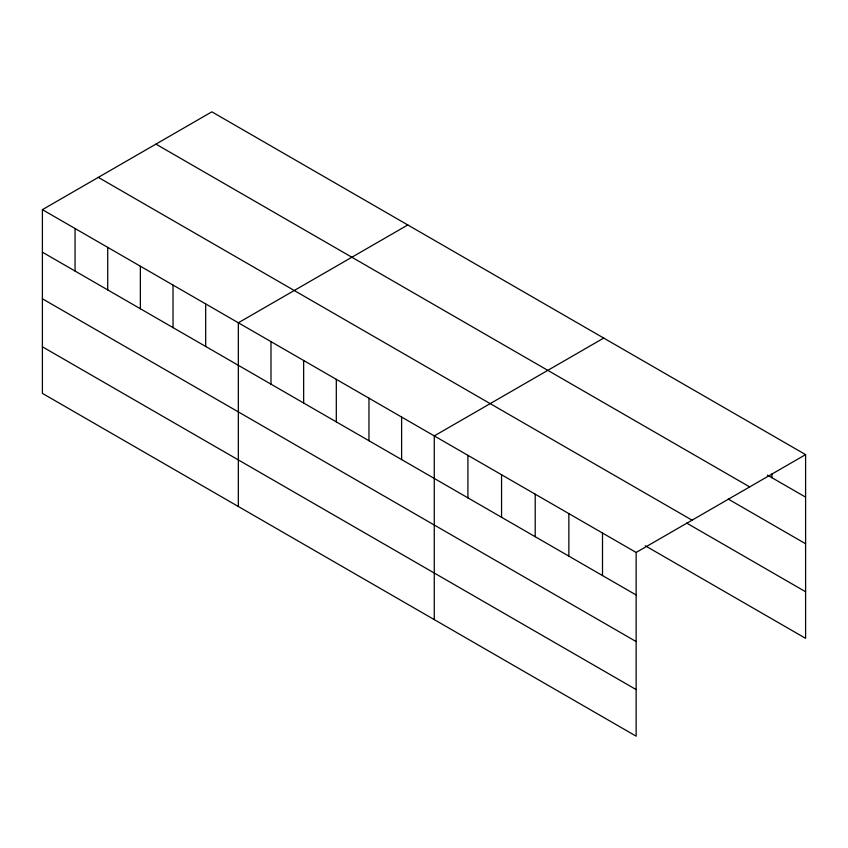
<?xml version="1.0" encoding="UTF-8"?>
<svg xmlns="http://www.w3.org/2000/svg" width="848" height="848" viewBox="0 0 848 848"><rect width="100%" height="100%" fill="white"/><g stroke="black" fill="none" stroke-linecap="round" stroke-linejoin="round"><path stroke-width="1.27" d="M42.4 209.657L636.148 552.461L636.148 736.17L42.4 393.377L42.4 209.657L211.852 111.83L805.6 454.623L805.6 638.343L645.222 545.741M407.793 224.953L238.341 322.781L238.341 506.5M603.723 338.076L434.271 435.904L434.271 619.623M636.148 552.461L805.6 454.623M767.472 475.134L805.6 497.151M155.937 144.118L749.685 486.911M728.22 499.069L805.6 543.748M98.315 177.38L692.063 520.174M686.721 523.11L805.6 591.745M42.4 252.195L636.148 594.989M42.4 298.782L636.148 641.576M42.4 346.79L636.148 689.583M771.956 473.862L771.956 477.731M602.504 533.032L602.504 575.559M568.849 513.602L568.849 556.14M535.205 494.183L535.205 536.71M501.56 474.753L501.56 517.291M467.916 455.334L467.916 497.861M401.613 417.057L401.613 459.584M368.965 398.2L368.965 440.727M336.306 379.342L336.306 421.88M303.648 360.495L303.648 403.023M270.989 341.638L270.989 384.165M205.682 303.934L205.682 346.461M173.024 285.076L173.024 327.604M140.365 266.219L140.365 308.757M107.717 247.372L107.717 289.899M75.059 228.515L75.059 271.042"/></g></svg>
